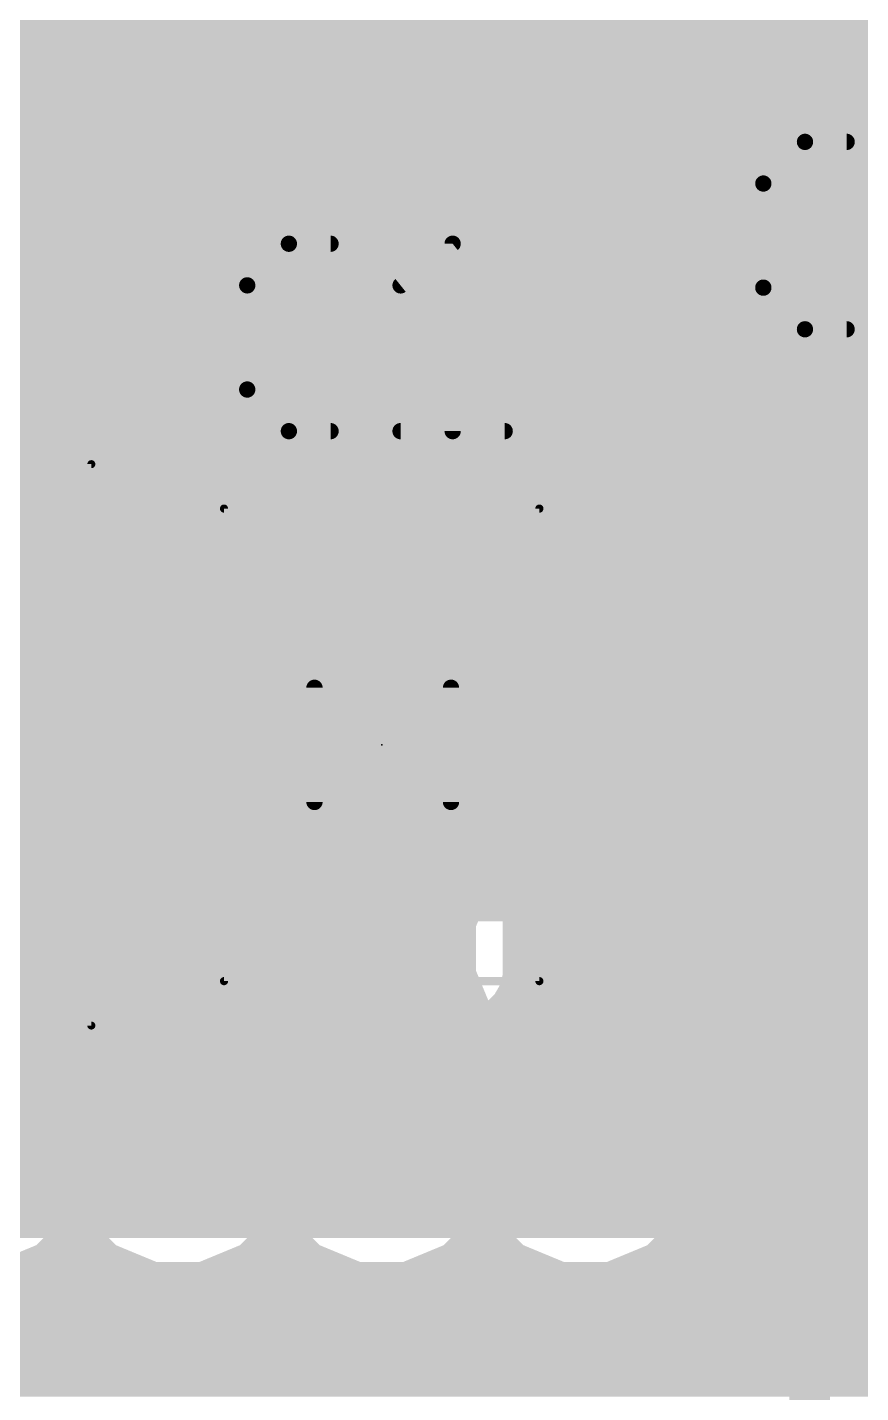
# Model space of a CAD drawing. Extents: x 0 to 102, y 0 to 61.
# Drawn here: x 13.03 to 18.23, y 41.3 to 49.81 of the extents above; entities that cross this region are included whole.
import ezdxf

# ---------------------------------------------------------------- set-up
doc = ezdxf.new("R2010")
doc.units = 0
for name, color, linetype in [('1', 12, 'CONTINUOUS'), ('15', 30, 'CONTINUOUS'), ('16', 132, 'CONTINUOUS'), ('18', 110, 'CONTINUOUS'), ('23', 53, 'CONTINUOUS'), ('25', 253, 'CONTINUOUS'), ('39', 12, 'CONTINUOUS'), ('51', 253, 'CONTINUOUS')]:
    doc.layers.add(name, color=color, linetype=linetype)

# ---------------------------------------------------------------- blocks, each defined once
blk = doc.blocks.new('RECT')
blk.add_solid([(-0.5, -0.5), (0.5, -0.5), (-0.5, 0.5), (0.5, 0.5)])
blk = doc.blocks.new('RECT160000X160000R30')
at = {"const_width": 0.15}
blk.add_lwpolyline([(0.425, -0.35), (0.425, 0.35, 0.4142), (0.35, 0.425), (-0.35, 0.425, 0.4142), (-0.425, 0.35), (-0.425, -0.35, 0.4142), (-0.35, -0.425), (0.35, -0.425, 0.4142)], format="xyb", close=True, dxfattribs=at)
blk.add_solid([(-0.3754, -0.3754), (0.3754, -0.3754), (-0.3754, 0.3754), (0.3754, 0.3754)])
blk = doc.blocks.new('ROUNDV')
at = {"const_width": 0.5}
blk.add_lwpolyline([(0, -0.25, 1), (0, 0.25, 1), (0, -0.25)], format="xyb", dxfattribs=at)

msp = doc.modelspace()

# ---------------------------------------------------------------- linework, layer by layer
at = {"layer": '1'}
for points, const_width in [([(8.9662, 48.4632), (17.272, 48.4632)], 0.3048), ([(9.017, 48.514), (17.272, 48.514)], 0.3048), ([(17.272, 48.514), (17.272, 45.847)], 0.3048), ([(8.89, 48.1584), (17.272, 48.1584)], 0.3048), ([(15.24, 46.189), (15.24, 47.879)], 0.508), ([(8.89, 47.8536), (17.272, 47.8536)], 0.3048), ([(8.89, 47.5488), (17.272, 47.5488)], 0.3048), ([(13.2335, 47.2454), (11.5276, 47.2454)], 0.3048), ([(13.3369, 47.2177), (13.2335, 47.2454)], 0.3048), ([(13.2387, 47.244), (17.272, 47.244)], 0.3048), ([(13.4295, 47.1642), (13.3369, 47.2177)], 0.3048), ([(13.5052, 47.0885), (13.4295, 47.1642)], 0.3048), ([(14.5831, 47.1177), (14.4905, 47.0642)], 0.3048), ([(14.6865, 47.1454), (14.5831, 47.1177)], 0.3048), ([(15.1424, 47.1454), (14.6865, 47.1454)], 0.3048), ([(15.1424, 46.2866), (15.1424, 47.1454)], 0.3048), ([(15.7935, 47.1454), (15.3376, 47.1454)], 0.3048), ([(15.3376, 47.1454), (15.3376, 46.2866)], 0.3048), ([(15.8969, 47.1177), (15.7935, 47.1454)], 0.3048), ([(15.9895, 47.0642), (15.8969, 47.1177)], 0.3048), ([(13.5587, 46.9959), (13.5052, 47.0885)], 0.3048), ([(14.4905, 47.0642), (14.4148, 46.9885)], 0.3048), ([(16.0652, 46.9885), (15.9895, 47.0642)], 0.3048), ([(13.5864, 46.8925), (13.5587, 46.9959)], 0.3048), ([(13.5739, 46.9392), (14.3863, 46.9392)], 0.3048), ([(14.4148, 46.9885), (14.3613, 46.8959)], 0.3048), ([(15.1424, 46.9392), (15.3376, 46.9392)], 0.3048), ([(16.1187, 46.8959), (16.0652, 46.9885)], 0.3048), ([(16.0937, 46.9392), (17.272, 46.9392)], 0.3048), ([(18.173, 46.99), (17.907, 46.724)], 0.254), ([(13.5864, 46.4366), (13.5864, 46.8925)], 0.3048), ([(14.3613, 46.8959), (14.3336, 46.7925)], 0.3048), ([(16.1464, 46.7925), (16.1187, 46.8959)], 0.3048), ([(14.3336, 46.7925), (14.3336, 46.2866)], 0.3048), ([(16.1464, 46.2866), (16.1464, 46.7925)], 0.3048), ([(17.907, 46.724), (17.907, 40.61)], 0.254), ([(13.5864, 46.6344), (14.3336, 46.6344)], 0.3048), ([(15.1424, 46.6344), (15.3376, 46.6344)], 0.3048), ([(16.1464, 46.6344), (17.272, 46.6344)], 0.3048), ([(11.43, 46.339), (15.09, 46.339)], 0.508), ([(11.5276, 46.4366), (13.5864, 46.4366)], 0.3048), ([(15.09, 46.339), (15.24, 46.189)], 0.508), ([(11.5276, 46.3296), (14.3336, 46.3296)], 0.3048), ([(15.1424, 46.3296), (15.3376, 46.3296)], 0.3048), ([(16.1464, 46.3296), (17.272, 46.3296)], 0.3048), ([(13.5864, 46.2414), (11.5276, 46.2414)], 0.3048), ([(13.5864, 45.847), (13.5864, 46.2414)], 0.3048), ([(14.3336, 46.2866), (15.1424, 46.2866)], 0.3048), ([(15.3376, 46.2866), (15.1424, 46.2866)], 0.3048), ([(15.1424, 46.2866), (15.1424, 46.0914)], 0.3048), ([(15.3376, 46.0914), (15.3376, 46.2866)], 0.3048), ([(15.3376, 46.2866), (16.1464, 46.2866)], 0.3048), ([(15.1424, 46.0914), (14.3336, 46.0914)], 0.3048), ([(14.3336, 46.0914), (14.3336, 45.847)], 0.3048), ([(16.1464, 46.0914), (15.3376, 46.0914)], 0.3048), ([(16.1464, 45.847), (16.1464, 46.0914)], 0.3048), ([(13.5864, 46.0248), (14.3336, 46.0248)], 0.3048), ([(16.1464, 46.0248), (17.272, 46.0248)], 0.3048), ([(14.3336, 45.847), (13.5864, 45.847)], 0.3048), ([(17.272, 45.847), (16.1464, 45.847)], 0.3048), ([(13.5587, 44.9959), (13.5072, 45.085)], 0.3048), ([(13.5072, 45.085), (14.3336, 45.085)], 0.3048), ([(14.3336, 45.085), (14.3336, 44.5866)], 0.3048), ([(16.1464, 44.5866), (16.1464, 45.085)], 0.3048), ([(16.1464, 45.085), (17.272, 45.085)], 0.3048), ([(17.272, 45.085), (17.272, 42.418)], 0.3048), ([(13.5864, 44.8925), (13.5587, 44.9959)], 0.3048), ([(13.5864, 44.4366), (13.5864, 44.8925)], 0.3048), ([(13.5864, 44.8056), (14.3336, 44.8056)], 0.3048), ([(16.1464, 44.8056), (17.272, 44.8056)], 0.3048), ([(14.3336, 44.5866), (15.1424, 44.5866)], 0.3048), ([(15.09, 44.339), (15.24, 44.489)], 0.508), ([(15.1424, 44.5866), (15.1424, 44.3914)], 0.3048), ([(15.3376, 44.3914), (15.3376, 44.5866)], 0.3048), ([(15.3376, 44.5866), (16.1464, 44.5866)], 0.3048), ([(13.5864, 44.5008), (15.1424, 44.5008)], 0.3048), ([(15.3376, 44.5008), (17.272, 44.5008)], 0.3048), ([(11.43, 44.339), (15.09, 44.339)], 0.508), ([(11.5276, 44.4366), (13.5864, 44.4366)], 0.3048), ([(15.1424, 44.3914), (14.3336, 44.3914)], 0.3048), ([(14.3336, 44.3914), (14.3336, 43.8855)], 0.3048), ([(15.1424, 43.5326), (15.1424, 44.3914)], 0.3048), ([(15.1424, 44.3914), (15.3376, 44.3914)], 0.3048), ([(15.3376, 44.3914), (15.3376, 43.5326)], 0.3048), ([(16.1464, 44.3914), (15.3376, 44.3914)], 0.3048), ([(16.1464, 43.8855), (16.1464, 44.3914)], 0.3048), ([(13.5864, 44.2414), (11.5276, 44.2414)], 0.3048), ([(13.5864, 43.7855), (13.5864, 44.2414)], 0.3048), ([(13.5864, 44.196), (14.3336, 44.196)], 0.3048), ([(15.1424, 44.196), (15.3376, 44.196)], 0.3048), ([(16.1464, 44.196), (17.272, 44.196)], 0.3048), ([(13.5864, 43.8912), (14.3336, 43.8912)], 0.3048), ([(14.3336, 43.8855), (14.3613, 43.7821)], 0.3048), ([(15.1424, 43.8912), (15.3376, 43.8912)], 0.3048), ([(16.1187, 43.7821), (16.1464, 43.8855)], 0.3048), ([(16.1464, 43.8912), (17.272, 43.8912)], 0.3048), ([(13.5587, 43.6821), (13.5864, 43.7855)], 0.3048), ([(14.3613, 43.7821), (14.4148, 43.6895)], 0.3048), ([(16.0652, 43.6895), (16.1187, 43.7821)], 0.3048), ([(14.4148, 43.6895), (14.4905, 43.6138)], 0.3048), ([(15.9895, 43.6138), (16.0652, 43.6895)], 0.3048), ([(13.5052, 43.5895), (13.5587, 43.6821)], 0.3048), ([(14.4905, 43.6138), (14.5831, 43.5603)], 0.3048), ([(15.8969, 43.5603), (15.9895, 43.6138)], 0.3048), ([(13.4295, 43.5138), (13.5052, 43.5895)], 0.3048), ([(13.5021, 43.5864), (14.5379, 43.5864)], 0.3048), ([(14.5831, 43.5603), (14.6865, 43.5326)], 0.3048), ([(14.6865, 43.5326), (15.1424, 43.5326)], 0.3048), ([(15.1424, 43.5864), (15.3376, 43.5864)], 0.3048), ([(15.3376, 43.5326), (15.7935, 43.5326)], 0.3048), ([(15.7935, 43.5326), (15.8969, 43.5603)], 0.3048), ([(15.9421, 43.5864), (17.272, 43.5864)], 0.3048), ([(11.5276, 43.4326), (13.2335, 43.4326)], 0.3048), ([(13.2335, 43.4326), (13.3369, 43.4603)], 0.3048), ([(13.3369, 43.4603), (13.4295, 43.5138)], 0.3048), ([(8.89, 43.2816), (17.272, 43.2816)], 0.3048), ([(8.89, 42.9768), (17.272, 42.9768)], 0.3048), ([(8.89, 42.672), (17.272, 42.672)], 0.3048), ([(17.272, 42.418), (9.144, 42.418)], 0.3048)]:
    msp.add_lwpolyline(points, dxfattribs=dict(at, const_width=const_width))
for points, const_width in [([(17.3482, 48.514, 1), (17.1958, 48.514)], 0.1524), ([(17.272, 48.4378, 1), (17.272, 48.5902)], 0.1524), ([(17.272, 48.387, 1), (17.272, 48.5394)], 0.1524), ([(17.272, 48.0822, 1), (17.272, 48.2346)], 0.1524), ([(15.367, 47.879, 1), (15.113, 47.879)], 0.254), ([(17.272, 47.7774, 1), (17.272, 47.9298)], 0.1524), ([(17.272, 47.4726, 1), (17.272, 47.625)], 0.1524), ([(13.2532, 47.319, 1), (13.2138, 47.1718)], 0.1524), ([(13.2387, 47.3202, 1), (13.2387, 47.1678)], 0.1524), ([(13.2335, 47.1692, 1), (13.2335, 47.3216)], 0.1524), ([(13.375, 47.2837, 1), (13.2988, 47.1517)], 0.1524), ([(13.3171, 47.1441, 1), (13.3566, 47.2913)], 0.1524), ([(17.272, 47.1678, 1), (17.272, 47.3202)], 0.1524), ([(13.4834, 47.2181, 1), (13.3757, 47.1103)], 0.1524), ([(13.3914, 47.0982, 1), (13.4676, 47.2302)], 0.1524), ([(14.5634, 47.1913, 1), (14.6029, 47.0441)], 0.1524), ([(14.6212, 47.0517, 1), (14.545, 47.1837)], 0.1524), ([(14.6865, 47.2216, 1), (14.6865, 47.0692)], 0.1524), ([(14.7062, 47.0718, 1), (14.6668, 47.219)], 0.1524), ([(15.2186, 47.1454, 1), (15.0662, 47.1454)], 0.1524), ([(15.1424, 47.0692, 1), (15.1424, 47.2216)], 0.1524), ([(15.3376, 47.2216, 1), (15.3376, 47.0692)], 0.1524), ([(15.4138, 47.1454, 1), (15.2614, 47.1454)], 0.1524), ([(15.8132, 47.219, 1), (15.7738, 47.0718)], 0.1524), ([(15.7935, 47.0692, 1), (15.7935, 47.2216)], 0.1524), ([(15.935, 47.1837, 1), (15.8588, 47.0517)], 0.1524), ([(15.8771, 47.0441, 1), (15.9166, 47.1913)], 0.1524), ([(13.5712, 47.1266, 1), (13.4392, 47.0504)], 0.1524), ([(13.4513, 47.0347, 1), (13.5591, 47.1424)], 0.1524), ([(14.4524, 47.1302, 1), (14.5286, 46.9982)], 0.1524), ([(14.5443, 47.0103, 1), (14.4366, 47.1181)], 0.1524), ([(16.0434, 47.1181, 1), (15.9357, 47.0103)], 0.1524), ([(15.9514, 46.9982, 1), (16.0276, 47.1302)], 0.1524), ([(13.6323, 47.0156, 1), (13.4851, 46.9761)], 0.1524), ([(13.4927, 46.9578, 1), (13.6247, 47.034)], 0.1524), ([(13.5739, 47.0154, 1), (13.5739, 46.863)], 0.1524), ([(14.3609, 47.0424, 1), (14.4687, 46.9347)], 0.1524), ([(14.4808, 46.9504, 1), (14.3488, 47.0266)], 0.1524), ([(14.3863, 46.863, 1), (14.3863, 47.0154)], 0.1524), ([(15.1424, 47.0154, 1), (15.1424, 46.863)], 0.1524), ([(15.3376, 46.863, 1), (15.3376, 47.0154)], 0.1524), ([(16.1312, 47.0266, 1), (15.9992, 46.9504)], 0.1524), ([(16.0113, 46.9347, 1), (16.1191, 47.0424)], 0.1524), ([(16.0937, 47.0154, 1), (16.0937, 46.863)], 0.1524), ([(17.272, 46.863, 1), (17.272, 47.0154)], 0.1524), ([(18.2179, 46.9451, 1), (18.1281, 47.0349)], 0.127), ([(13.6626, 46.8925, 1), (13.5102, 46.8925)], 0.1524), ([(13.5128, 46.8728, 1), (13.66, 46.9122)], 0.1524), ([(14.2953, 46.934, 1), (14.4273, 46.8578)], 0.1524), ([(14.4349, 46.8761, 1), (14.2877, 46.9156)], 0.1524), ([(16.1923, 46.9156, 1), (16.0451, 46.8761)], 0.1524), ([(16.0527, 46.8578, 1), (16.1847, 46.934)], 0.1524), ([(14.4098, 46.7925, 1), (14.2574, 46.7925)], 0.1524), ([(16.2226, 46.7925, 1), (16.0702, 46.7925)], 0.1524), ([(14.26, 46.8122, 1), (14.4072, 46.7728)], 0.1524), ([(16.0728, 46.7728, 1), (16.22, 46.8122)], 0.1524), ([(17.9705, 46.724, 1), (17.8435, 46.724)], 0.127), ([(17.8621, 46.7689, 1), (17.9519, 46.6791)], 0.127), ([(13.5864, 46.7106, 1), (13.5864, 46.5582)], 0.1524), ([(14.3336, 46.5582, 1), (14.3336, 46.7106)], 0.1524), ([(15.1424, 46.7106, 1), (15.1424, 46.5582)], 0.1524), ([(15.3376, 46.5582, 1), (15.3376, 46.7106)], 0.1524), ([(16.1464, 46.7106, 1), (16.1464, 46.5582)], 0.1524), ([(17.272, 46.5582, 1), (17.272, 46.7106)], 0.1524), ([(13.5864, 46.3604, 1), (13.5864, 46.5128)], 0.1524), ([(15.1798, 46.4288, 1), (15.0002, 46.2492)], 0.254), ([(15.09, 46.212, 1), (15.09, 46.466)], 0.254), ([(13.5102, 46.4366, 1), (13.6626, 46.4366)], 0.1524), ([(14.3336, 46.2534, 1), (14.3336, 46.4058)], 0.1524), ([(15.1424, 46.4058, 1), (15.1424, 46.2534)], 0.1524), ([(15.3376, 46.2534, 1), (15.3376, 46.4058)], 0.1524), ([(16.1464, 46.4058, 1), (16.1464, 46.2534)], 0.1524), ([(17.272, 46.2534, 1), (17.272, 46.4058)], 0.1524), ([(13.6626, 46.2414, 1), (13.5102, 46.2414)], 0.1524), ([(13.5864, 46.1652, 1), (13.5864, 46.3176)], 0.1524), ([(14.3336, 46.3628, 1), (14.3336, 46.2104)], 0.1524), ([(15.1424, 46.3628, 1), (15.1424, 46.2104)], 0.1524), ([(15.2186, 46.2866, 1), (15.0662, 46.2866)], 0.1524), ([(15.1502, 46.0992, 1), (15.3298, 46.2788)], 0.254), ([(15.1424, 46.2104, 1), (15.1424, 46.3628)], 0.1524), ([(15.4138, 46.2866, 1), (15.2614, 46.2866)], 0.1524), ([(15.3376, 46.3628, 1), (15.3376, 46.2104)], 0.1524), ([(15.3376, 46.2104, 1), (15.3376, 46.3628)], 0.1524), ([(16.1464, 46.2104, 1), (16.1464, 46.3628)], 0.1524), ([(14.2574, 46.2866, 1), (14.4098, 46.2866)], 0.1524), ([(15.113, 46.189, 1), (15.367, 46.189)], 0.254), ([(15.0662, 46.2866, 1), (15.2186, 46.2866)], 0.1524), ([(15.2614, 46.2866, 1), (15.4138, 46.2866)], 0.1524), ([(16.0702, 46.2866, 1), (16.2226, 46.2866)], 0.1524), ([(14.3336, 46.1676, 1), (14.3336, 46.0152)], 0.1524), ([(14.4098, 46.0914, 1), (14.2574, 46.0914)], 0.1524), ([(15.1424, 46.0152, 1), (15.1424, 46.1676)], 0.1524), ([(15.3376, 46.1676, 1), (15.3376, 46.0152)], 0.1524), ([(16.2226, 46.0914, 1), (16.0702, 46.0914)], 0.1524), ([(16.1464, 46.0152, 1), (16.1464, 46.1676)], 0.1524), ([(13.5864, 46.101, 1), (13.5864, 45.9486)], 0.1524), ([(14.3336, 45.9486, 1), (14.3336, 46.101)], 0.1524), ([(15.0662, 46.0914, 1), (15.2186, 46.0914)], 0.1524), ([(15.2614, 46.0914, 1), (15.4138, 46.0914)], 0.1524), ([(16.1464, 46.101, 1), (16.1464, 45.9486)], 0.1524), ([(17.272, 45.9486, 1), (17.272, 46.101)], 0.1524), ([(13.5864, 45.9232, 1), (13.5864, 45.7708)], 0.1524), ([(14.3336, 45.7708, 1), (14.3336, 45.9232)], 0.1524), ([(16.1464, 45.9232, 1), (16.1464, 45.7708)], 0.1524), ([(17.272, 45.7708, 1), (17.272, 45.9232)], 0.1524), ([(13.5102, 45.847, 1), (13.6626, 45.847)], 0.1524), ([(14.2574, 45.847, 1), (14.4098, 45.847)], 0.1524), ([(16.0702, 45.847, 1), (16.2226, 45.847)], 0.1524), ([(17.1958, 45.847, 1), (17.3482, 45.847)], 0.1524), ([(13.5732, 45.1231, 1), (13.4412, 45.0469)], 0.1524), ([(13.5072, 45.1612, 1), (13.5072, 45.0088)], 0.1524), ([(14.4098, 45.085, 1), (14.2574, 45.085)], 0.1524), ([(14.3336, 45.0088, 1), (14.3336, 45.1612)], 0.1524), ([(16.2226, 45.085, 1), (16.0702, 45.085)], 0.1524), ([(16.1464, 45.1612, 1), (16.1464, 45.0088)], 0.1524), ([(17.3482, 45.085, 1), (17.1958, 45.085)], 0.1524), ([(17.272, 45.0088, 1), (17.272, 45.1612)], 0.1524), ([(13.6323, 45.0156, 1), (13.4851, 44.9761)], 0.1524), ([(13.4927, 44.9578, 1), (13.6247, 45.034)], 0.1524), ([(13.6626, 44.8925, 1), (13.5102, 44.8925)], 0.1524), ([(13.5864, 44.8818, 1), (13.5864, 44.7294)], 0.1524), ([(13.5128, 44.8728, 1), (13.66, 44.9122)], 0.1524), ([(14.3336, 44.7294, 1), (14.3336, 44.8818)], 0.1524), ([(16.1464, 44.8818, 1), (16.1464, 44.7294)], 0.1524), ([(17.272, 44.7294, 1), (17.272, 44.8818)], 0.1524), ([(14.3336, 44.6628, 1), (14.3336, 44.5104)], 0.1524), ([(15.2186, 44.5866, 1), (15.0662, 44.5866)], 0.1524), ([(15.3298, 44.3992, 1), (15.1502, 44.5788)], 0.254), ([(15.1424, 44.5104, 1), (15.1424, 44.6628)], 0.1524), ([(15.4138, 44.5866, 1), (15.2614, 44.5866)], 0.1524), ([(15.3376, 44.6628, 1), (15.3376, 44.5104)], 0.1524), ([(16.1464, 44.5104, 1), (16.1464, 44.6628)], 0.1524), ([(13.5864, 44.577, 1), (13.5864, 44.4246)], 0.1524), ([(14.2574, 44.5866, 1), (14.4098, 44.5866)], 0.1524), ([(15.1424, 44.4246, 1), (15.1424, 44.577)], 0.1524), ([(15.3376, 44.577, 1), (15.3376, 44.4246)], 0.1524), ([(16.0702, 44.5866, 1), (16.2226, 44.5866)], 0.1524), ([(17.272, 44.4246, 1), (17.272, 44.577)], 0.1524), ([(13.5864, 44.3604, 1), (13.5864, 44.5128)], 0.1524), ([(14.3336, 44.4676, 1), (14.3336, 44.3152)], 0.1524), ([(14.4098, 44.3914, 1), (14.2574, 44.3914)], 0.1524), ([(15.0002, 44.4288, 1), (15.1798, 44.2492)], 0.254), ([(15.09, 44.212, 1), (15.09, 44.466)], 0.254), ([(15.2186, 44.3914, 1), (15.0662, 44.3914)], 0.1524), ([(15.1424, 44.4676, 1), (15.1424, 44.3152)], 0.1524), ([(15.1424, 44.3152, 1), (15.1424, 44.4676)], 0.1524), ([(15.4138, 44.3914, 1), (15.2614, 44.3914)], 0.1524), ([(15.3376, 44.4676, 1), (15.3376, 44.3152)], 0.1524), ([(15.3376, 44.3152, 1), (15.3376, 44.4676)], 0.1524), ([(16.2226, 44.3914, 1), (16.0702, 44.3914)], 0.1524), ([(16.1464, 44.3152, 1), (16.1464, 44.4676)], 0.1524), ([(13.5102, 44.4366, 1), (13.6626, 44.4366)], 0.1524), ([(15.0662, 44.3914, 1), (15.2186, 44.3914)], 0.1524), ([(15.2614, 44.3914, 1), (15.4138, 44.3914)], 0.1524), ([(13.6626, 44.2414, 1), (13.5102, 44.2414)], 0.1524), ([(13.5864, 44.1652, 1), (13.5864, 44.3176)], 0.1524), ([(13.5864, 44.2722, 1), (13.5864, 44.1198)], 0.1524), ([(14.3336, 44.1198, 1), (14.3336, 44.2722)], 0.1524), ([(15.1424, 44.2722, 1), (15.1424, 44.1198)], 0.1524), ([(15.3376, 44.1198, 1), (15.3376, 44.2722)], 0.1524), ([(16.1464, 44.2722, 1), (16.1464, 44.1198)], 0.1524), ([(17.272, 44.1198, 1), (17.272, 44.2722)], 0.1524), ([(13.5864, 43.9674, 1), (13.5864, 43.815)], 0.1524), ([(14.4072, 43.9052, 1), (14.26, 43.8658)], 0.1524), ([(14.3336, 43.815, 1), (14.3336, 43.9674)], 0.1524), ([(15.1424, 43.9674, 1), (15.1424, 43.815)], 0.1524), ([(15.3376, 43.815, 1), (15.3376, 43.9674)], 0.1524), ([(16.1464, 43.9674, 1), (16.1464, 43.815)], 0.1524), ([(16.22, 43.8658, 1), (16.0728, 43.9052)], 0.1524), ([(17.272, 43.815, 1), (17.272, 43.9674)], 0.1524), ([(13.66, 43.7658, 1), (13.5128, 43.8052)], 0.1524), ([(14.2574, 43.8855, 1), (14.4098, 43.8855)], 0.1524), ([(14.4273, 43.8202, 1), (14.2953, 43.744)], 0.1524), ([(16.1847, 43.744, 1), (16.0527, 43.8202)], 0.1524), ([(16.0702, 43.8855, 1), (16.2226, 43.8855)], 0.1524), ([(13.5102, 43.7855, 1), (13.6626, 43.7855)], 0.1524), ([(14.2877, 43.7624, 1), (14.4349, 43.8019)], 0.1524), ([(14.4687, 43.7433, 1), (14.3609, 43.6356)], 0.1524), ([(16.1191, 43.6356, 1), (16.0113, 43.7433)], 0.1524), ([(16.0451, 43.8019, 1), (16.1923, 43.7624)], 0.1524), ([(13.4851, 43.7019, 1), (13.6323, 43.6624)], 0.1524), ([(13.6247, 43.644, 1), (13.4927, 43.7202)], 0.1524), ([(14.3488, 43.6514, 1), (14.4808, 43.7276)], 0.1524), ([(14.5286, 43.6798, 1), (14.4524, 43.5478)], 0.1524), ([(16.0276, 43.5478, 1), (15.9514, 43.6798)], 0.1524), ([(15.9992, 43.7276, 1), (16.1312, 43.6514)], 0.1524), ([(13.5021, 43.6626, 1), (13.5021, 43.5102)], 0.1524), ([(13.4392, 43.6276, 1), (13.5712, 43.5514)], 0.1524), ([(13.5591, 43.5356, 1), (13.4513, 43.6433)], 0.1524), ([(14.4366, 43.5599, 1), (14.5443, 43.6677)], 0.1524), ([(14.6029, 43.6339, 1), (14.5634, 43.4867)], 0.1524), ([(14.5379, 43.5102, 1), (14.5379, 43.6626)], 0.1524), ([(14.545, 43.4943, 1), (14.6212, 43.6263)], 0.1524), ([(14.6865, 43.6088, 1), (14.6865, 43.4564)], 0.1524), ([(14.6668, 43.459, 1), (14.7062, 43.6062)], 0.1524), ([(15.1424, 43.6626, 1), (15.1424, 43.5102)], 0.1524), ([(15.1424, 43.4564, 1), (15.1424, 43.6088)], 0.1524), ([(15.3376, 43.6088, 1), (15.3376, 43.4564)], 0.1524), ([(15.3376, 43.5102, 1), (15.3376, 43.6626)], 0.1524), ([(15.7738, 43.6062, 1), (15.8132, 43.459)], 0.1524), ([(15.7935, 43.4564, 1), (15.7935, 43.6088)], 0.1524), ([(15.8588, 43.6263, 1), (15.935, 43.4943)], 0.1524), ([(15.9421, 43.6626, 1), (15.9421, 43.5102)], 0.1524), ([(15.9166, 43.4867, 1), (15.8771, 43.6339)], 0.1524), ([(15.9357, 43.6677, 1), (16.0434, 43.5599)], 0.1524), ([(17.272, 43.5102, 1), (17.272, 43.6626)], 0.1524), ([(13.2335, 43.3564, 1), (13.2335, 43.5088)], 0.1524), ([(13.2988, 43.5263, 1), (13.375, 43.3943)], 0.1524), ([(13.3566, 43.3867, 1), (13.3171, 43.5339)], 0.1524), ([(13.3757, 43.5677, 1), (13.4834, 43.4599)], 0.1524), ([(13.4676, 43.4478, 1), (13.3914, 43.5798)], 0.1524), ([(15.0662, 43.5326, 1), (15.2186, 43.5326)], 0.1524), ([(15.2614, 43.5326, 1), (15.4138, 43.5326)], 0.1524), ([(13.2138, 43.5062, 1), (13.2532, 43.359)], 0.1524), ([(17.272, 43.2054, 1), (17.272, 43.3578)], 0.1524), ([(17.272, 42.9006, 1), (17.272, 43.053)], 0.1524), ([(17.272, 42.5958, 1), (17.272, 42.7482)], 0.1524), ([(17.272, 42.3418, 1), (17.272, 42.4942)], 0.1524), ([(17.1958, 42.418, 1), (17.3482, 42.418)], 0.1524)]:
    msp.add_lwpolyline(points, format="xyb", dxfattribs=dict(at, const_width=const_width))
at = {"layer": '15', "const_width": 0.254}
for points in [[(7.62, 49.784), (22.225, 49.784)], [(7.62, 49.53), (22.225, 49.53)], [(7.62, 49.276), (22.225, 49.276)], [(7.62, 49.022), (22.225, 49.022)], [(7.62, 48.768), (22.225, 48.768)], [(7.62, 48.514), (22.225, 48.514)], [(7.62, 48.26), (22.225, 48.26)], [(7.62, 48.006), (22.225, 48.006)], [(7.62, 47.752), (22.225, 47.752)], [(7.62, 47.498), (22.225, 47.498)], [(7.62, 47.244), (22.225, 47.244)], [(7.62, 46.99), (22.225, 46.99)], [(7.62, 46.736), (22.225, 46.736)], [(7.62, 46.482), (22.225, 46.482)], [(7.62, 46.228), (22.225, 46.228)], [(7.62, 45.974), (22.225, 45.974)], [(7.62, 45.72), (22.225, 45.72)], [(7.62, 45.466), (22.225, 45.466)], [(7.62, 45.212), (22.225, 45.212)], [(7.62, 44.958), (22.225, 44.958)], [(16.3489, 44.879), (16.0512, 44.7557)], [(16.6711, 44.879), (16.3489, 44.879)], [(16.9688, 44.7557), (16.6711, 44.879)], [(16.0512, 44.7557), (15.8233, 44.5278)], [(17.1967, 44.5278), (16.9688, 44.7557)], [(7.62, 44.704), (15.9995, 44.704)], [(17.0205, 44.704), (22.225, 44.704)], [(15.8233, 44.5278), (15.7, 44.2301)], [(17.32, 44.2301), (17.1967, 44.5278)], [(7.62, 44.45), (15.7911, 44.45)], [(17.2289, 44.45), (22.225, 44.45)], [(15.7, 44.2301), (15.7, 43.9079)], [(17.32, 43.9079), (17.32, 44.2301)], [(7.62, 44.196), (15.7, 44.196)], [(17.32, 44.196), (22.225, 44.196)], [(7.62, 43.942), (15.7, 43.942)], [(15.7, 43.9079), (15.8233, 43.6102)], [(17.1967, 43.6102), (17.32, 43.9079)], [(17.32, 43.942), (22.225, 43.942)], [(7.62, 43.688), (15.7911, 43.688)], [(17.2289, 43.688), (22.225, 43.688)], [(13.1588, 43.4857), (12.8611, 43.609)], [(13.8089, 43.609), (13.5112, 43.4857)], [(14.1311, 43.609), (13.8089, 43.609)], [(14.4288, 43.4857), (14.1311, 43.609)], [(15.0789, 43.609), (14.7812, 43.4857)], [(15.4011, 43.609), (15.0789, 43.609)], [(15.6988, 43.4857), (15.4011, 43.609)], [(15.8233, 43.6102), (15.9995, 43.434)], [(17.0205, 43.434), (17.1967, 43.6102)], [(13.335, 43.3095), (13.1588, 43.4857)], [(13.5112, 43.4857), (13.335, 43.3095)], [(14.605, 43.3095), (14.4288, 43.4857)], [(14.7812, 43.4857), (14.605, 43.3095)], [(15.875, 43.3095), (15.6988, 43.4857)], [(13.2105, 43.434), (13.4595, 43.434)], [(14.4805, 43.434), (14.7295, 43.434)], [(15.7505, 43.434), (15.9995, 43.434)], [(15.9995, 43.434), (15.875, 43.3095)], [(17.1967, 43.2578), (17.0205, 43.434)], [(17.0205, 43.434), (22.225, 43.434)], [(17.32, 42.9601), (17.1967, 43.2578)], [(17.2289, 43.18), (22.225, 43.18)], [(17.32, 42.6379), (17.32, 42.9601)], [(17.32, 42.926), (22.225, 42.926)], [(17.1967, 42.3402), (17.32, 42.6379)], [(17.32, 42.672), (20.043, 42.672)], [(17.2289, 42.418), (19.6825, 42.418)], [(13.1588, 42.1123), (13.335, 42.2885)], [(13.335, 42.2885), (13.5112, 42.1123)], [(14.4288, 42.1123), (14.605, 42.2885)], [(14.605, 42.2885), (14.7812, 42.1123)], [(15.6988, 42.1123), (15.875, 42.2885)], [(15.875, 42.2885), (16.0512, 42.1123)], [(16.9688, 42.1123), (17.1967, 42.3402)], [(12.8611, 41.989), (13.1588, 42.1123)], [(13.2105, 42.164), (13.4595, 42.164)], [(13.5112, 42.1123), (13.8089, 41.989)], [(14.1311, 41.989), (14.4288, 42.1123)], [(14.4805, 42.164), (14.7295, 42.164)], [(14.7812, 42.1123), (15.0789, 41.989)], [(15.4011, 41.989), (15.6988, 42.1123)], [(15.7505, 42.164), (15.9995, 42.164)], [(16.0512, 42.1123), (16.3489, 41.989)], [(16.6711, 41.989), (16.9688, 42.1123)], [(17.0205, 42.164), (19.5485, 42.164)], [(13.8089, 41.989), (14.1311, 41.989)], [(15.0789, 41.989), (15.4011, 41.989)], [(16.3489, 41.989), (16.6711, 41.989)], [(7.62, 41.91), (19.51, 41.91)], [(7.62, 41.656), (19.5485, 41.656)], [(7.62, 41.402), (19.6825, 41.402)]]:
    msp.add_lwpolyline(points, dxfattribs=at)
at = {"layer": '15', "const_width": 0.127}
for points in [[(16.3489, 44.9425, 1), (16.3489, 44.8155)], [(16.3732, 44.8203, 1), (16.3246, 44.9377)], [(16.6954, 44.9377, 1), (16.6468, 44.8203)], [(16.6711, 44.8155, 1), (16.6711, 44.9425)], [(16.0269, 44.8143, 1), (16.0755, 44.697)], [(16.0961, 44.7108, 1), (16.0063, 44.8006)], [(17.0137, 44.8006, 1), (16.9239, 44.7108)], [(16.9445, 44.697, 1), (16.9931, 44.8143)], [(15.9995, 44.6405, 1), (15.9995, 44.7675)], [(17.0205, 44.7675, 1), (17.0205, 44.6405)], [(15.7784, 44.5727, 1), (15.8682, 44.4829)], [(15.882, 44.5035, 1), (15.7646, 44.5521)], [(17.2553, 44.5521, 1), (17.138, 44.5035)], [(17.1518, 44.4829, 1), (17.2416, 44.5727)], [(15.7911, 44.3865, 1), (15.7911, 44.5135)], [(17.2289, 44.5135, 1), (17.2289, 44.3865)], [(15.7635, 44.2301, 1), (15.6365, 44.2301)], [(17.3835, 44.2301, 1), (17.2565, 44.2301)], [(15.6413, 44.2544, 1), (15.7587, 44.2058)], [(15.7, 44.1325, 1), (15.7, 44.2595)], [(17.32, 44.2595, 1), (17.32, 44.1325)], [(17.2613, 44.2058, 1), (17.3787, 44.2544)], [(15.7587, 43.9322, 1), (15.6413, 43.8836)], [(15.7, 43.8785, 1), (15.7, 44.0055)], [(17.32, 44.0055, 1), (17.32, 43.8785)], [(17.3787, 43.8836, 1), (17.2613, 43.9322)], [(15.6365, 43.9079, 1), (15.7635, 43.9079)], [(17.2565, 43.9079, 1), (17.3835, 43.9079)], [(15.7911, 43.6245, 1), (15.7911, 43.7515)], [(17.2289, 43.7515, 1), (17.2289, 43.6245)], [(13.8089, 43.6725, 1), (13.8089, 43.5455)], [(13.8332, 43.5503, 1), (13.7846, 43.6677)], [(14.1554, 43.6677, 1), (14.1068, 43.5503)], [(14.1311, 43.5455, 1), (14.1311, 43.6725)], [(15.0789, 43.6725, 1), (15.0789, 43.5455)], [(15.1032, 43.5503, 1), (15.0546, 43.6677)], [(15.4254, 43.6677, 1), (15.3768, 43.5503)], [(15.4011, 43.5455, 1), (15.4011, 43.6725)], [(15.8682, 43.6551, 1), (15.7784, 43.5653)], [(15.7646, 43.5859, 1), (15.882, 43.6345)], [(17.138, 43.6345, 1), (17.2553, 43.5859)], [(17.2416, 43.5653, 1), (17.1518, 43.6551)], [(13.2037, 43.5306, 1), (13.1139, 43.4408)], [(13.1345, 43.427, 1), (13.1831, 43.5443)], [(13.4869, 43.5443, 1), (13.5355, 43.427)], [(13.5561, 43.4408, 1), (13.4663, 43.5306)], [(14.4737, 43.5306, 1), (14.3839, 43.4408)], [(14.4045, 43.427, 1), (14.4531, 43.5443)], [(14.7569, 43.5443, 1), (14.8055, 43.427)], [(14.8261, 43.4408, 1), (14.7363, 43.5306)], [(15.7437, 43.5306, 1), (15.6539, 43.4408)], [(15.6745, 43.427, 1), (15.7231, 43.5443)], [(13.2105, 43.4975, 1), (13.2105, 43.3705)], [(13.4595, 43.3705, 1), (13.4595, 43.4975)], [(14.4805, 43.4975, 1), (14.4805, 43.3705)], [(14.7295, 43.3705, 1), (14.7295, 43.4975)], [(15.7505, 43.4975, 1), (15.7505, 43.3705)], [(16.0444, 43.3891, 1), (15.9546, 43.4789)], [(15.9546, 43.3891, 1), (16.0444, 43.4789)], [(15.9995, 43.3705, 1), (15.9995, 43.4975)], [(17.0654, 43.4789, 1), (16.9756, 43.3891)], [(17.0205, 43.4975, 1), (17.0205, 43.3705)], [(16.9756, 43.4789, 1), (17.0654, 43.3891)], [(13.2901, 43.3544, 1), (13.3799, 43.2646)], [(13.2901, 43.2646, 1), (13.3799, 43.3544)], [(14.5601, 43.3544, 1), (14.6499, 43.2646)], [(14.5601, 43.2646, 1), (14.6499, 43.3544)], [(15.8301, 43.3544, 1), (15.9199, 43.2646)], [(15.8301, 43.2646, 1), (15.9199, 43.3544)], [(17.2553, 43.2821, 1), (17.138, 43.2335)], [(17.1518, 43.2129, 1), (17.2416, 43.3027)], [(17.2289, 43.2435, 1), (17.2289, 43.1165)], [(17.3835, 42.9601, 1), (17.2565, 42.9601)], [(17.32, 42.9895, 1), (17.32, 42.8625)], [(17.2613, 42.9358, 1), (17.3787, 42.9844)], [(17.32, 42.7355, 1), (17.32, 42.6085)], [(17.3787, 42.6136, 1), (17.2613, 42.6622)], [(17.2565, 42.6379, 1), (17.3835, 42.6379)], [(17.2289, 42.4815, 1), (17.2289, 42.3545)], [(13.3799, 42.3334, 1), (13.2901, 42.2436)], [(13.3799, 42.2436, 1), (13.2901, 42.3334)], [(14.6499, 42.3334, 1), (14.5601, 42.2436)], [(14.6499, 42.2436, 1), (14.5601, 42.3334)], [(15.9199, 42.3334, 1), (15.8301, 42.2436)], [(15.9199, 42.2436, 1), (15.8301, 42.3334)], [(17.138, 42.3645, 1), (17.2553, 42.3159)], [(17.2416, 42.2953, 1), (17.1518, 42.3851)], [(13.1831, 42.0536, 1), (13.1345, 42.171)], [(13.2105, 42.2275, 1), (13.2105, 42.1005)], [(13.5355, 42.171, 1), (13.4869, 42.0536)], [(13.4595, 42.1005, 1), (13.4595, 42.2275)], [(14.4531, 42.0536, 1), (14.4045, 42.171)], [(14.4805, 42.2275, 1), (14.4805, 42.1005)], [(14.8055, 42.171, 1), (14.7569, 42.0536)], [(14.7295, 42.1005, 1), (14.7295, 42.2275)], [(15.7231, 42.0536, 1), (15.6745, 42.171)], [(15.7505, 42.2275, 1), (15.7505, 42.1005)], [(16.0755, 42.171, 1), (16.0269, 42.0536)], [(15.9995, 42.1005, 1), (15.9995, 42.2275)], [(16.9931, 42.0536, 1), (16.9445, 42.171)], [(17.0205, 42.2275, 1), (17.0205, 42.1005)], [(13.1139, 42.1572, 1), (13.2037, 42.0674)], [(13.4663, 42.0674, 1), (13.5561, 42.1572)], [(14.3839, 42.1572, 1), (14.4737, 42.0674)], [(14.7363, 42.0674, 1), (14.8261, 42.1572)], [(15.6539, 42.1572, 1), (15.7437, 42.0674)], [(16.0063, 42.0674, 1), (16.0961, 42.1572)], [(16.9239, 42.1572, 1), (17.0137, 42.0674)], [(13.8089, 42.0525, 1), (13.8089, 41.9255)], [(13.7846, 41.9303, 1), (13.8332, 42.0477)], [(14.1068, 42.0477, 1), (14.1554, 41.9303)], [(14.1311, 41.9255, 1), (14.1311, 42.0525)], [(15.0789, 42.0525, 1), (15.0789, 41.9255)], [(15.0546, 41.9303, 1), (15.1032, 42.0477)], [(15.3768, 42.0477, 1), (15.4254, 41.9303)], [(15.4011, 41.9255, 1), (15.4011, 42.0525)], [(16.3489, 42.0525, 1), (16.3489, 41.9255)], [(16.3246, 41.9303, 1), (16.3732, 42.0477)], [(16.6468, 42.0477, 1), (16.6954, 41.9303)], [(16.6711, 41.9255, 1), (16.6711, 42.0525)]]:
    msp.add_lwpolyline(points, format="xyb", dxfattribs=at)
at = {"layer": '16', "const_width": 0.2032}
msp.add_lwpolyline([(11.43, 49.53), (22.098, 49.53)], dxfattribs=at)
at = {"layer": '23'}
msp.add_point((15.24, 45.339), dxfattribs=at)
at = {"layer": '25'}
for points, const_width in [([(17.8785, 49.0982, 0.4142), (17.6189, 48.8386)], 0.1016), ([(17.8785, 49.1236, 1), (17.8785, 49.0728)], 0.0508), ([(17.8785, 49.0728, 1), (17.8785, 49.1236)], 0.0508), ([(18.1382, 49.0728, 1), (18.1382, 49.1236)], 0.0508), ([(17.6443, 48.8386, 1), (17.5935, 48.8386)], 0.0508), ([(17.5935, 48.8386, 1), (17.6443, 48.8386)], 0.0508), ([(14.6614, 48.4632, 0.4142), (14.4018, 48.2036)], 0.1016), ([(14.6614, 48.4886, 1), (14.6614, 48.4378)], 0.0508), ([(14.6614, 48.4378, 1), (14.6614, 48.4886)], 0.0508), ([(14.9211, 48.4378, 1), (14.9211, 48.4886)], 0.0508), ([(15.7076, 48.4632, 1), (15.6568, 48.4632)], 0.0508), ([(15.698, 48.4434, 1), (15.6663, 48.483)], 0.0508), ([(14.4272, 48.2036, 1), (14.3764, 48.2036)], 0.0508), ([(14.3764, 48.2036, 1), (14.4272, 48.2036)], 0.0508), ([(15.3418, 48.2234, 1), (15.3735, 48.1837)], 0.0508), ([(17.6189, 48.1894, 0.4142), (17.8785, 47.9298)], 0.1016), ([(17.6443, 48.1894, 1), (17.5935, 48.1894)], 0.0508), ([(17.5935, 48.1894, 1), (17.6443, 48.1894)], 0.0508), ([(17.8785, 47.9552, 1), (17.8785, 47.9044)], 0.0508), ([(17.8785, 47.9044, 1), (17.8785, 47.9552)], 0.0508), ([(18.1382, 47.9044, 1), (18.1382, 47.9552)], 0.0508), ([(14.4018, 47.5544, 0.4142), (14.6614, 47.2948)], 0.1016), ([(14.4272, 47.5544, 1), (14.3764, 47.5544)], 0.0508), ([(14.3764, 47.5544, 1), (14.4272, 47.5544)], 0.0508), ([(14.6614, 47.3202, 1), (14.6614, 47.2694)], 0.0508), ([(14.6614, 47.2694, 1), (14.6614, 47.3202)], 0.0508), ([(14.9211, 47.2694, 1), (14.9211, 47.3202)], 0.0508), ([(15.3576, 47.3202, 1), (15.3576, 47.2694)], 0.0508), ([(16.0067, 47.2694, 1), (16.0067, 47.3202)], 0.0508), ([(15.6568, 47.2948, 1), (15.7076, 47.2948)], 0.0508)]:
    msp.add_lwpolyline(points, format="xyb", dxfattribs=dict(at, const_width=const_width))
at = {"layer": '25', "const_width": 0.1016}
for points in [[(17.8785, 49.0982), (18.1382, 49.0982)], [(17.6189, 48.1894), (17.6189, 48.8386)], [(14.6614, 48.4632), (14.9211, 48.4632)], [(15.3576, 48.2036), (15.6822, 48.4632)], [(15.6822, 48.4632), (15.6822, 47.2948)], [(14.4018, 47.5544), (14.4018, 48.2036)], [(18.1382, 47.9298), (17.8785, 47.9298)], [(14.9211, 47.2948), (14.6614, 47.2948)], [(15.3576, 47.2948), (16.0067, 47.2948)]]:
    msp.add_lwpolyline(points, dxfattribs=at)
at = {"layer": '39'}
for points, const_width in [([(12.03, 47.089), (13.43, 47.089)], 0.05), ([(13.43, 47.089), (13.43, 43.589)], 0.05), ([(14.257, 43.866), (14.257, 46.812)], 0.0508), ([(14.257, 46.812), (16.223, 46.812)], 0.0508), ([(16.223, 46.812), (16.223, 43.866)], 0.0508), ([(16.223, 43.866), (14.257, 43.866)], 0.0508), ([(13.43, 43.589), (12.03, 43.589)], 0.05)]:
    msp.add_lwpolyline(points, dxfattribs=dict(at, const_width=const_width))
for points, const_width in [([(13.4425, 47.089, 1), (13.4175, 47.089)], 0.025), ([(13.43, 47.0765, 1), (13.43, 47.1015)], 0.025), ([(14.2697, 46.812, 1), (14.2443, 46.812)], 0.0254), ([(14.257, 46.8247, 1), (14.257, 46.7993)], 0.0254), ([(16.2357, 46.812, 1), (16.2103, 46.812)], 0.0254), ([(16.223, 46.7993, 1), (16.223, 46.8247)], 0.0254), ([(14.257, 43.8787, 1), (14.257, 43.8533)], 0.0254), ([(14.2443, 43.866, 1), (14.2697, 43.866)], 0.0254), ([(16.2103, 43.866, 1), (16.2357, 43.866)], 0.0254), ([(16.223, 43.8533, 1), (16.223, 43.8787)], 0.0254), ([(13.4175, 43.589, 1), (13.4425, 43.589)], 0.025), ([(13.43, 43.5765, 1), (13.43, 43.6015)], 0.025)]:
    msp.add_lwpolyline(points, format="xyb", dxfattribs=dict(at, const_width=const_width))
at = {"layer": '51', "const_width": 0.1016}
for points in [[(14.821, 45.695), (14.821, 44.983)], [(15.672, 45.695), (15.672, 44.983)]]:
    msp.add_lwpolyline(points, dxfattribs=at)
at = {"layer": '51', "const_width": 0.0508}
for points in [[(14.8464, 45.695, 1), (14.7956, 45.695)], [(15.6974, 45.695, 1), (15.6466, 45.695)], [(14.7956, 44.983, 1), (14.8464, 44.983)], [(15.6466, 44.983, 1), (15.6974, 44.983)]]:
    msp.add_lwpolyline(points, format="xyb", dxfattribs=at)

# ---------------------------------------------------------------- block references
at = {"layer": '1', "rotation": 270}
msp.add_blockref('RECT160000X160000R30', (18.173, 46.99), dxfattribs=at)
at = {"layer": '1', "yscale": 3.5, "rotation": 90}
for p in [(11.43, 46.339), (11.43, 44.339)]:
    msp.add_blockref('RECT', p, dxfattribs=at)
at = {"layer": '1', "xscale": 1.1, "rotation": 270}
for p in [(15.24, 46.189), (15.24, 44.489)]:
    msp.add_blockref('RECT', p, dxfattribs=at)
at = {"layer": '18', "xscale": 0.7564, "yscale": 0.7564}
for p in [(12.7, 47.879), (12.7, 47.879), (13.97, 47.879), (13.97, 47.879), (15.24, 47.879), (15.24, 47.879), (16.51, 47.879), (16.51, 47.879), (16.51, 46.609), (16.51, 46.609), (16.51, 44.069), (16.51, 44.069), (12.7, 42.799), (12.7, 42.799), (13.97, 42.799), (13.97, 42.799), (15.24, 42.799), (15.24, 42.799), (16.51, 42.799), (16.51, 42.799)]:
    msp.add_blockref('ROUNDV', p, dxfattribs=at)
at = {"layer": '51', "xscale": 0.5001, "yscale": 0.95, "rotation": 270}
for p in [(15.2451, 45.9272), (15.2451, 44.7587)]:
    msp.add_blockref('RECT', p, dxfattribs=at)

doc.saveas('drawing.dxf')
